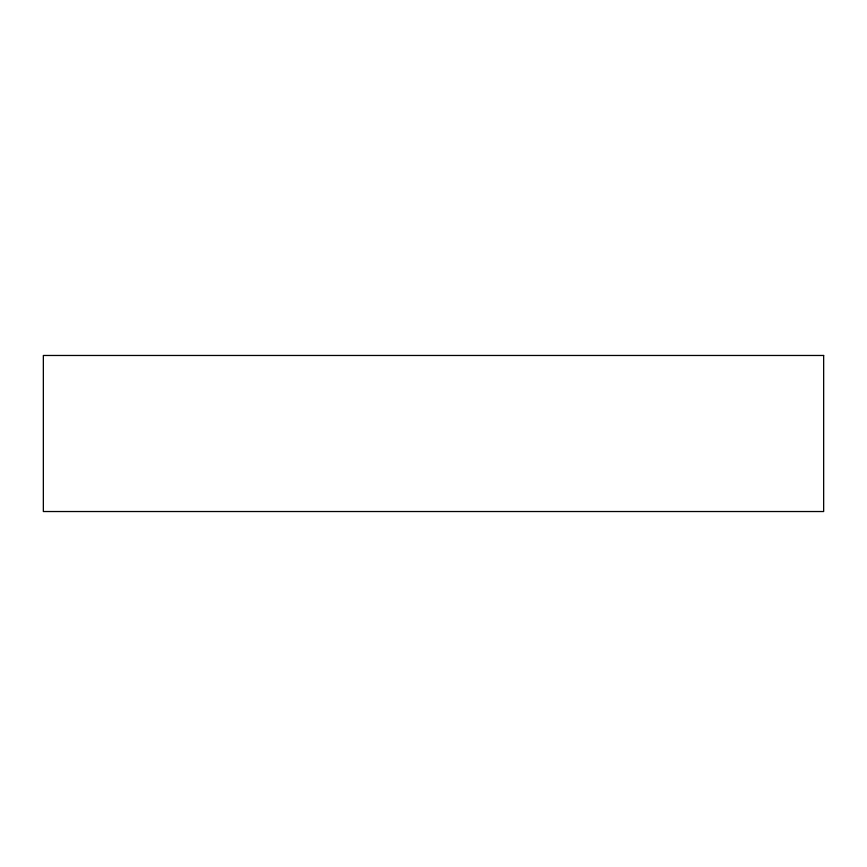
<?xml version="1.0" encoding="UTF-8"?>
<svg xmlns="http://www.w3.org/2000/svg" width="867" height="867" viewBox="0 0 867 867"><rect width="100%" height="100%" fill="white"/><g stroke="black" fill="none" stroke-linecap="round" stroke-linejoin="round"><path stroke-width="1.3" d="M823.65 355.47L43.35 355.47L43.35 511.53L823.65 511.53L823.65 355.47"/></g></svg>
